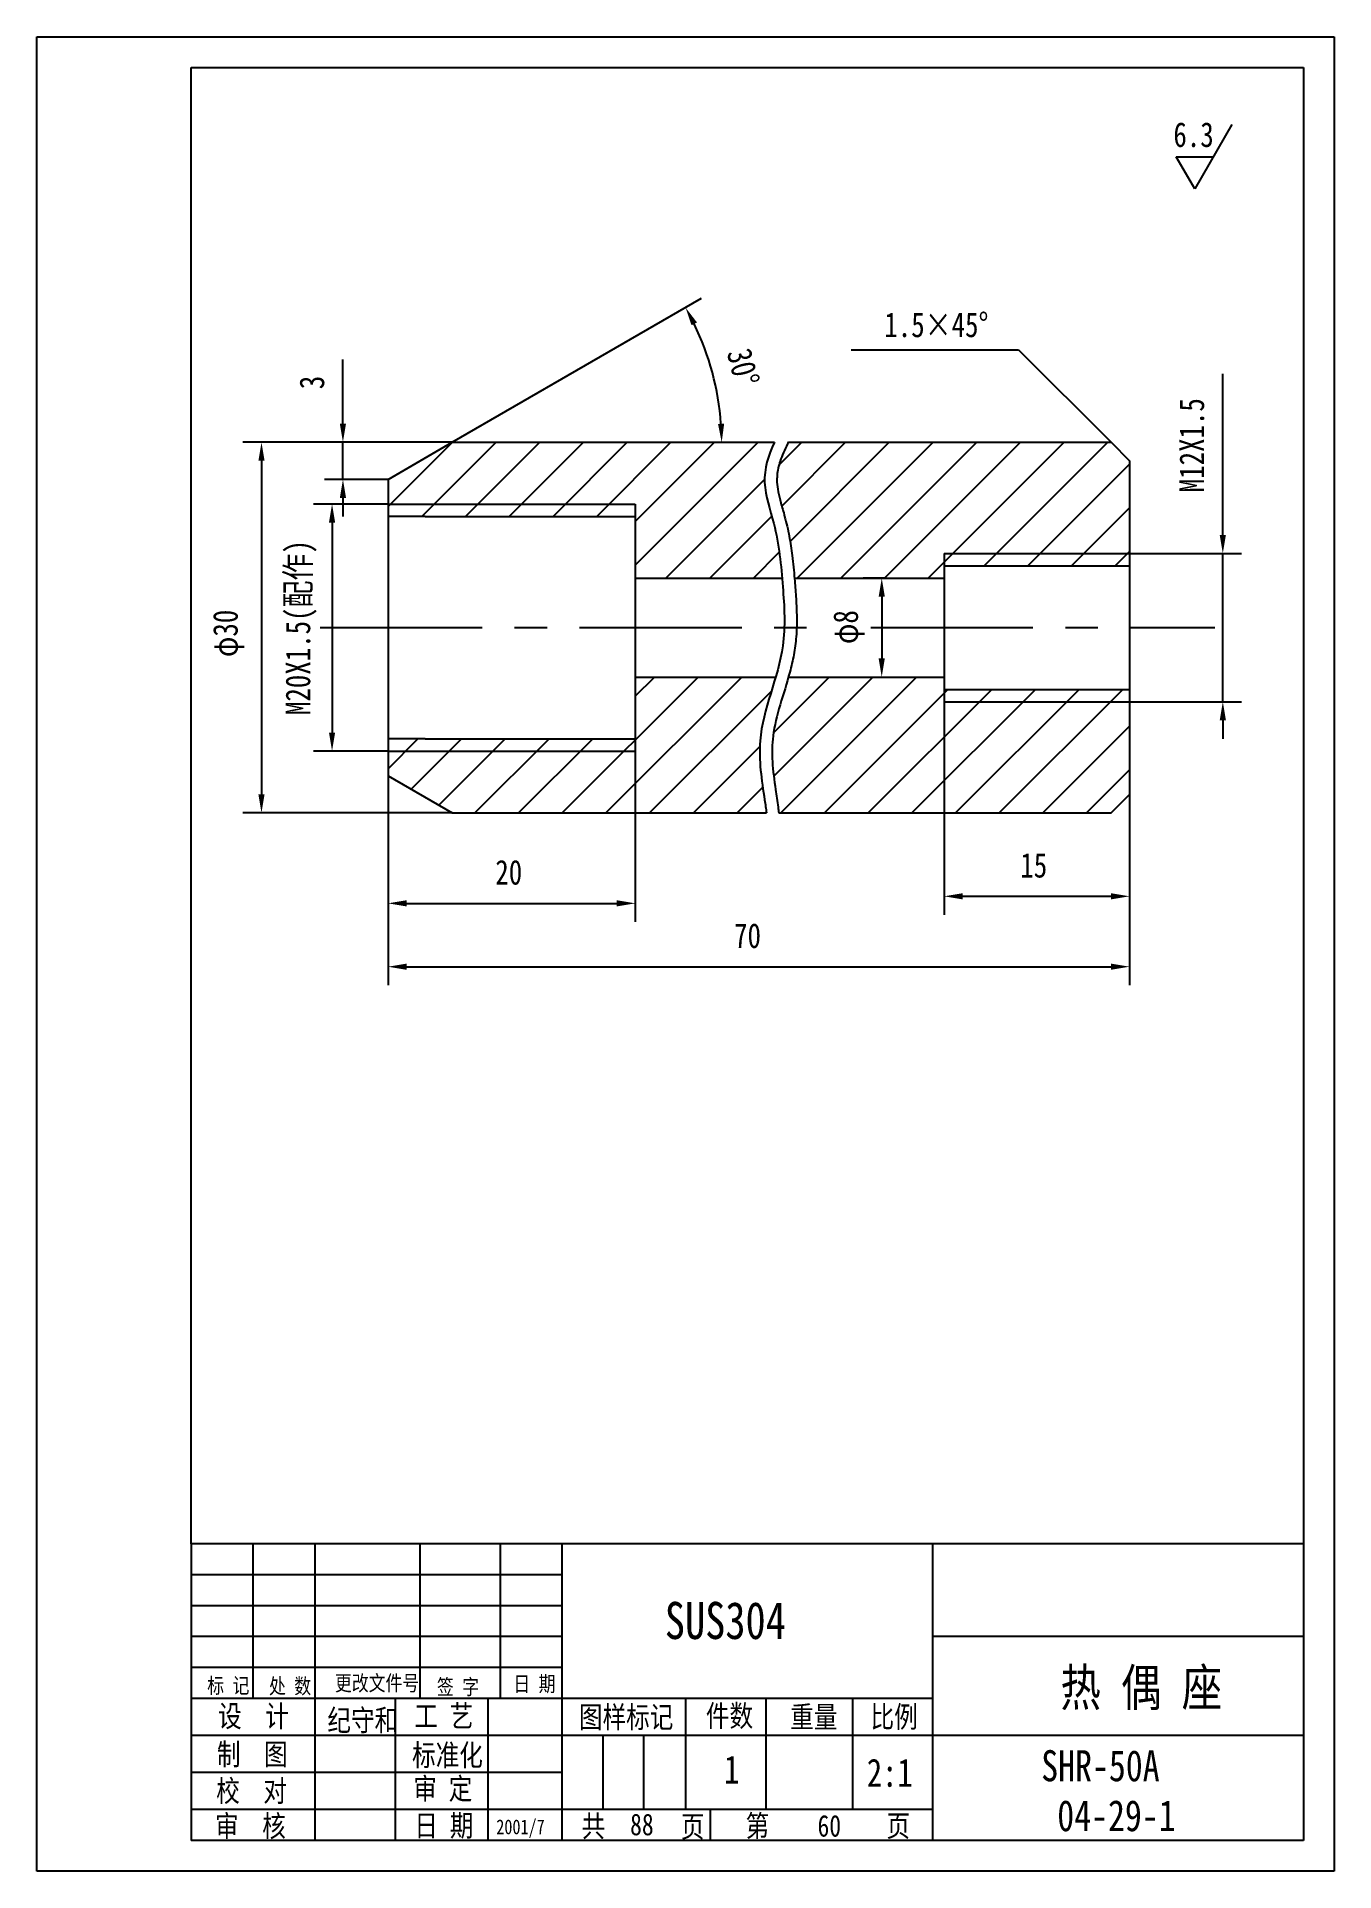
# Model space of a CAD drawing. Extents: x 396 to 501, y 212 to 360.
import ezdxf

# ---------------------------------------------------------------- set-up
doc = ezdxf.new("R2010")
doc.units = 0
doc.header["$LTSCALE"] = 10.5
doc.header["$MEASUREMENT"] = 0
doc.linetypes.add('CENTER', pattern=[2, 1.25, -0.25, 0.25, -0.25])
doc.layers.get('0').update_dxf_attribs({"color": 2, "linetype": 'CONTINUOUS'})
doc.layers.get('DEFPOINTS').update_dxf_attribs({"linetype": 'CONTINUOUS'})
doc.layers.add('PART', color=3, linetype='CONTINUOUS')
doc.layers.add('SMPEN_THICK', color=7, linetype='CONTINUOUS')
doc.styles.add('HZDX', font='', dxfattribs={"width": 0.8, "height": 2})
doc.styles.get("Standard").update_dxf_attribs({"font": 'txt', "height": 3.75, "bigfont": 'hzfs'})
doc.styles.get('HZDX').set_extended_font_data('FangSong_GB2312')
doc.dimstyles.get("Standard").update_dxf_attribs({"dimtxt": 0.18, "dimasz": 0.18, "dimexe": 0.18, "dimexo": 0.0625, "dimgap": 0.09, "dimtad": 0, "dimtih": 1, "dimtoh": 1, "dimdec": 4, "dimzin": 0, "dimdsep": 46, "dimtxsty": 'Standard', "dimcen": 0.09, "dimadec": 0, "dimazin": 0, "dimtfac": 1, "dimtdec": 4, "dimtofl": 0, "dimtmove": 0, "dimatfit": 3, "dimfxl": 1, "dimtolj": 1, "dimtzin": 0, "dimarcsym": 0})

# ---------------------------------------------------------------- blocks, each defined once
blk = doc.blocks.new('*D4')
at = {"layer": 'DEFPOINTS', "color": 0, "transparency": 16777216}
for p in [(469.52, 312.2), (484.52, 312.2), (484.52, 290.45)]:
    blk.add_point(p, dxfattribs=at)
at = {"layer": 'SMPEN_THICK', "color": 2, "lineweight": -2, "transparency": 16777216}
for p, q in [((469.52, 312.2), (469.52, 288.95)), ((484.52, 312.2), (484.52, 288.95)), ((471.02, 290.45), (483.02, 290.45))]:
    blk.add_line(p, q, dxfattribs=at)
at = {"layer": 'SMPEN_THICK', "color": 2, "transparency": 16777216}
for points in [[(471.02, 290.7), (471.02, 290.2), (469.52, 290.45)], [(483.02, 290.7), (483.02, 290.2), (484.52, 290.45)]]:
    blk.add_solid(points, dxfattribs=at)
at = {"layer": 'SMPEN_THICK', "color": 2, "transparency": 16777216, "insert": (476.77, 292.95), "char_height": 2, "attachment_point": 5, "style": 'HZDX'}
blk.add_mtext('\\A1;15', dxfattribs=at)
blk = doc.blocks.new('*D5')
at = {"color": 2, "linetype": 'ByBlock', "transparency": 16777216}
for p, q in [((492.07, 319.7), (492.07, 332.73)), ((484.52, 318.2), (493.57, 318.2)), ((492.07, 306.2), (492.07, 318.2)), ((484.52, 306.2), (493.57, 306.2)), ((492.07, 304.7), (492.07, 303.2))]:
    blk.add_line(p, q, dxfattribs=at)
for points in [[(491.82, 319.7), (492.32, 319.7), (492.07, 318.2)], [(491.82, 304.7), (492.32, 304.7), (492.07, 306.2)]]:
    blk.add_solid(points, dxfattribs=at)
at = {"layer": 'DEFPOINTS', "color": 0, "linetype": 'ByBlock', "transparency": 16777216}
for p in [(484.52, 318.2), (484.52, 306.2), (492.07, 306.2)]:
    blk.add_point(p, dxfattribs=at)
at = {"color": 2, "linetype": 'ByBlock', "transparency": 16777216, "insert": (489.57, 326.96), "char_height": 2, "attachment_point": 5, "rotation": 90, "style": 'HZDX'}
blk.add_mtext('\\A1;M12X1.5', dxfattribs=at)
blk = doc.blocks.new('*D6')
at = {"layer": 'DEFPOINTS', "color": 0, "transparency": 16777216}
for p in [(429.92, 327.2), (414.28, 297.2), (429.75, 297.2)]:
    blk.add_point(p, dxfattribs=at)
at = {"layer": 'SMPEN_THICK', "color": 2, "lineweight": -2, "transparency": 16777216}
for p, q in [((429.92, 327.2), (412.78, 327.2)), ((414.28, 325.7), (414.28, 298.7)), ((429.75, 297.2), (412.78, 297.2))]:
    blk.add_line(p, q, dxfattribs=at)
at = {"layer": 'SMPEN_THICK', "color": 2, "transparency": 16777216}
for points in [[(414.03, 325.7), (414.53, 325.7), (414.28, 327.2)], [(414.03, 298.7), (414.53, 298.7), (414.28, 297.2)]]:
    blk.add_solid(points, dxfattribs=at)
at = {"layer": 'SMPEN_THICK', "color": 2, "transparency": 16777216, "insert": (411.63, 311.73), "char_height": 2, "attachment_point": 5, "rotation": 90, "style": 'HZDX'}
blk.add_mtext('\\A1;φ30', dxfattribs=at)
blk = doc.blocks.new('*D7')
at = {"layer": 'DEFPOINTS', "color": 0, "transparency": 16777216}
for p in [(424.52, 298.7), (484.52, 298.7), (484.52, 284.75)]:
    blk.add_point(p, dxfattribs=at)
at = {"layer": 'SMPEN_THICK', "color": 2, "lineweight": -2, "transparency": 16777216}
for p, q in [((424.52, 298.7), (424.52, 283.25)), ((484.52, 298.7), (484.52, 283.25)), ((426.02, 284.75), (483.02, 284.75))]:
    blk.add_line(p, q, dxfattribs=at)
at = {"layer": 'SMPEN_THICK', "color": 2, "transparency": 16777216}
for points in [[(426.02, 285), (426.02, 284.5), (424.52, 284.75)], [(483.02, 285), (483.02, 284.5), (484.52, 284.75)]]:
    blk.add_solid(points, dxfattribs=at)
at = {"layer": 'SMPEN_THICK', "color": 2, "transparency": 16777216, "insert": (453.61, 287.25), "char_height": 2, "attachment_point": 5, "style": 'HZDX'}
blk.add_mtext('\\A1;70', dxfattribs=at)
blk = doc.blocks.new('*D9')
at = {"layer": 'DEFPOINTS', "color": 0, "transparency": 16777216}
for p in [(444.52, 303.71), (424.52, 300.21), (444.52, 289.88)]:
    blk.add_point(p, dxfattribs=at)
at = {"layer": 'SMPEN_THICK', "color": 2, "lineweight": -2, "transparency": 16777216}
for p, q in [((444.52, 303.71), (444.52, 288.38)), ((424.52, 300.21), (424.52, 288.38)), ((426.02, 289.88), (443.02, 289.88))]:
    blk.add_line(p, q, dxfattribs=at)
at = {"layer": 'SMPEN_THICK', "color": 2, "transparency": 16777216}
for points in [[(426.02, 290.13), (426.02, 289.63), (424.52, 289.88)], [(443.02, 290.13), (443.02, 289.63), (444.52, 289.88)]]:
    blk.add_solid(points, dxfattribs=at)
at = {"layer": 'SMPEN_THICK', "color": 2, "transparency": 16777216, "insert": (434.29, 292.38), "char_height": 2, "attachment_point": 5, "style": 'HZDX'}
blk.add_mtext('\\A1;20', dxfattribs=at)
blk = doc.blocks.new('*D10')
at = {"color": 2, "linetype": 'ByBlock', "transparency": 16777216}
for p, q in [((424.52, 322.2), (418.49, 322.2)), ((419.99, 320.7), (419.99, 303.7)), ((424.52, 302.2), (418.49, 302.2))]:
    blk.add_line(p, q, dxfattribs=at)
for points in [[(419.74, 320.7), (420.24, 320.7), (419.99, 322.2)], [(419.74, 303.7), (420.24, 303.7), (419.99, 302.2)]]:
    blk.add_solid(points, dxfattribs=at)
at = {"layer": 'DEFPOINTS', "color": 0, "linetype": 'ByBlock', "transparency": 16777216}
for p in [(424.52, 322.2), (419.99, 302.2), (424.52, 302.2)]:
    blk.add_point(p, dxfattribs=at)
at = {"color": 2, "linetype": 'ByBlock', "transparency": 16777216, "insert": (417.49, 312.2), "char_height": 2, "attachment_point": 5, "rotation": 90, "style": 'HZDX'}
blk.add_mtext('\\A1;M20X1.5(配作)', dxfattribs=at)
blk = doc.blocks.new('*D11')
at = {"color": 2, "linetype": 'ByBlock', "transparency": 16777216}
for p, q in [((464.69, 316.2), (462.97, 316.2)), ((464.47, 314.7), (464.47, 309.7)), ((463.76, 308.2), (465.97, 308.2))]:
    blk.add_line(p, q, dxfattribs=at)
for points in [[(464.22, 314.7), (464.72, 314.7), (464.47, 316.2)], [(464.22, 309.7), (464.72, 309.7), (464.47, 308.2)]]:
    blk.add_solid(points, dxfattribs=at)
at = {"layer": 'DEFPOINTS', "color": 0, "linetype": 'ByBlock', "transparency": 16777216}
for p in [(464.69, 316.2), (463.76, 308.2), (464.47, 308.2)]:
    blk.add_point(p, dxfattribs=at)
at = {"color": 2, "linetype": 'ByBlock', "transparency": 16777216, "insert": (461.82, 312.24), "char_height": 2, "attachment_point": 5, "rotation": 90, "style": 'HZDX'}
blk.add_mtext('\\A1;φ8', dxfattribs=at)
blk = doc.blocks.new('*D12')
at = {"layer": 'DEFPOINTS', "color": 0, "transparency": 16777216}
for p in [(429.71, 327.2), (420.87, 324.2), (424.52, 324.2)]:
    blk.add_point(p, dxfattribs=at)
at = {"layer": 'SMPEN_THICK', "color": 2, "lineweight": -2, "transparency": 16777216}
for p, q in [((420.87, 328.7), (420.87, 333.89)), ((429.71, 327.2), (419.37, 327.2)), ((420.87, 324.2), (420.87, 327.2)), ((424.52, 324.2), (419.37, 324.2)), ((420.87, 322.7), (420.87, 321.2))]:
    blk.add_line(p, q, dxfattribs=at)
at = {"layer": 'SMPEN_THICK', "color": 2, "transparency": 16777216}
for points in [[(420.62, 328.7), (421.12, 328.7), (420.87, 327.2)], [(420.62, 322.7), (421.12, 322.7), (420.87, 324.2)]]:
    blk.add_solid(points, dxfattribs=at)
at = {"layer": 'SMPEN_THICK', "color": 2, "transparency": 16777216, "insert": (418.37, 332.04), "char_height": 2, "attachment_point": 5, "rotation": 90, "style": 'HZDX'}
blk.add_mtext('\\A1;3', dxfattribs=at)
blk = doc.blocks.new('*D13')
at = {"layer": 'DEFPOINTS', "color": 0, "transparency": 16777216}
for p in [(450.2, 334.66), (429.71, 327.2), (429.71, 327.2), (455.79, 327.2), (424.52, 324.2)]:
    blk.add_point(p, dxfattribs=at)
at = {"layer": 'SMPEN_THICK', "color": 2, "lineweight": -2, "transparency": 16777216}
blk.add_line((429.71, 327.2), (449.89, 338.86), dxfattribs=at)
blk.add_arc((429.71, 327.2), 21.8, 3.9424, 26.087, dxfattribs=at)
at = {"layer": 'SMPEN_THICK', "color": 2, "transparency": 16777216}
for points in [[(449.08, 336.67), (449.52, 336.9), (448.59, 338.11)], [(451.72, 328.7), (451.22, 328.69), (451.52, 327.2)]]:
    blk.add_solid(points, dxfattribs=at)
at = {"layer": 'SMPEN_THICK', "color": 2, "transparency": 16777216, "insert": (453.25, 333.27), "char_height": 2, "attachment_point": 5, "rotation": 284.4618, "style": 'HZDX'}
blk.add_mtext('\\A1;30°', dxfattribs=at)

msp = doc.modelspace()

# ---------------------------------------------------------------- hatches: boundary and pattern name
at = {"layer": 'SMPEN_THICK'}
h = msp.add_hatch(dxfattribs=at)
h.set_pattern_fill('ANSI31', color=256, scale=20, style=0)
edge = h.paths.add_edge_path()
edge.add_spline(control_points=[(456.40583, 316.19709), (456.2795, 317.68674), (455.977, 320.2712), (454.62449, 323.99684), (455.2787, 326.12991), (455.79382, 327.19709)], knot_values=[3.262521892, 3.262521892, 3.262521892, 3.262521892, 7.749698557, 11.131628548, 14.613590145, 14.613590145, 14.613590145, 14.613590145], degree=3, periodic=0)
edge.add_line((455.79382, 327.19709), (429.71356, 327.19709))
edge.add_line((429.71356, 327.19709), (424.52356, 324.19709))
edge.add_line((424.52356, 324.19709), (424.52356, 322.19709))
edge.add_line((424.52356, 322.19709), (444.52356, 322.19709))
edge.add_line((444.52356, 322.19709), (444.52356, 316.19709))
edge.add_line((444.52356, 316.19709), (456.40583, 316.19709))
h.paths.add_polyline_path([(444.52356, 322.19709), (424.52356, 322.19709), (424.52356, 321.19709), (427.52356, 321.19709), (444.52356, 321.19709)], flags=16)
h.paths.add_polyline_path([(444.52356, 303.19709), (427.52356, 303.19709), (424.52356, 303.19709), (424.52356, 302.19709), (444.52356, 302.19709)], flags=16)
edge = h.paths.add_edge_path()
edge.add_spline(control_points=[(455.13555, 297.19709), (455.09948, 297.55059), (454.80982, 299.50217), (454.21647, 303.24416), (455.38303, 306.47564), (455.88259, 308.19709)], knot_values=[22.673989345, 22.673989345, 22.673989345, 22.673989345, 23.733060222, 28.515668232, 33.84275561, 33.84275561, 33.84275561, 33.84275561], degree=3, periodic=0)
edge.add_line((455.88259, 308.19709), (444.52356, 308.19709))
edge.add_line((444.52356, 308.19709), (444.52356, 302.19709))
edge.add_line((444.52356, 302.19709), (424.52356, 302.19709))
edge.add_line((424.52356, 302.19709), (424.52356, 300.19709))
edge.add_line((424.52356, 300.19709), (429.71356, 297.19709))
edge.add_line((429.71356, 297.19709), (455.13555, 297.19709))
edge = h.paths.add_edge_path()
edge.add_line((484.52356, 306.19709), (469.52356, 306.19709))
edge.add_line((469.52356, 306.19709), (469.52356, 308.19709))
edge.add_line((469.52356, 308.19709), (456.92279, 308.19709))
edge.add_spline(control_points=[(456.92279, 308.19709), (456.70419, 307.42092), (456.46276, 306.66917), (455.99807, 305.07782), (455.7854, 304.24602), (455.63006, 303.09064), (455.60351, 302.75084), (455.58746, 302.05138), (455.59724, 301.69467), (455.66689, 300.60523), (455.76756, 299.85342), (455.94973, 298.62047), (456.0257, 298.15593), (456.1079, 297.50926), (456.12569, 297.3544), (456.14045, 297.19709)], knot_values=[22.394263347, 22.394263347, 22.394263347, 22.394263347, 24.721965141, 24.721965141, 27.447517664, 27.447517664, 28.612527374, 28.612527374, 29.777537084, 29.777537084, 32.107556503, 32.107556503, 33.504821852, 33.504821852, 33.93565603, 33.93565603, 33.93565603, 33.93565603], degree=3, periodic=0)
edge.add_line((456.14045, 297.19709), (483.02356, 297.19709))
edge.add_line((483.02356, 297.19709), (484.52356, 298.69709))
edge.add_line((484.52356, 298.69709), (484.52356, 306.19709))
h.paths.add_polyline_path([(484.52356, 307.19709), (469.52356, 307.19709), (469.52356, 306.19709), (484.52356, 306.19709)], flags=17)
h.paths.add_polyline_path([(484.52356, 318.19709), (469.52356, 318.19709), (469.52356, 317.19709), (484.52356, 317.19709)], flags=16)
edge = h.paths.add_edge_path()
edge.add_line((484.52356, 325.69709), (483.02356, 327.19709))
edge.add_line((483.02356, 327.19709), (456.91508, 327.19709))
edge.add_spline(control_points=[(456.91508, 327.19709), (456.8933, 327.15609), (456.87182, 327.11517), (456.60405, 326.5986), (456.39971, 326.13313), (456.12443, 325.28365), (456.04015, 324.89718), (455.98996, 324.33612), (455.98527, 324.15553), (456.01409, 323.48029), (456.13643, 322.91855), (456.39836, 321.95254), (456.5087, 321.57945), (456.68561, 320.93073), (456.75379, 320.66208), (456.87551, 320.13097), (456.93035, 319.86613), (457.07945, 319.07383), (457.1583, 318.54862), (457.30044, 317.41287), (457.35865, 316.80341), (457.40937, 316.19709)], knot_values=[2.751324832, 2.751324832, 2.751324832, 2.751324832, 2.895008787, 2.895008787, 4.568325722, 4.568325722, 6.0392501, 6.0392501, 6.747090075, 6.747090075, 8.687944867, 8.687944867, 9.826789219, 9.826789219, 10.593961577, 10.593961577, 11.361133935, 11.361133935, 12.89547865, 12.89547865, 14.697274105, 14.697274105, 14.697274105, 14.697274105], degree=3, periodic=0)
edge.add_line((457.40937, 316.19709), (469.52356, 316.19709))
edge.add_line((469.52356, 316.19709), (469.52356, 318.19709))
edge.add_line((469.52356, 318.19709), (484.52356, 318.19709))
edge.add_line((484.52356, 318.19709), (484.52356, 325.69709))

# ---------------------------------------------------------------- linework, layer by layer
at = {"layer": 'PART', "linetype": 'Continuous'}
for p, q in [((396.09076, 360.02897), (501.09076, 360.02897)), ((501.09076, 360.02897), (501.09076, 211.52897)), ((413.59076, 238.02897), (413.59076, 225.52897)), ((418.59076, 238.02897), (418.59076, 214.02897)), ((427.09076, 238.02897), (427.09076, 225.52897)), ((433.59076, 238.02897), (433.59076, 225.52897)), ((438.59076, 238.02897), (438.59076, 214.02897)), ((468.59076, 238.02897), (468.59076, 214.02897)), ((498.59076, 230.52897), (468.59076, 230.52897)), ((425.09076, 225.52897), (425.09076, 214.02897)), ((432.59076, 225.52897), (432.59076, 214.02897)), ((448.59076, 225.52897), (448.59076, 216.52897)), ((455.09076, 225.52897), (455.09076, 216.52897)), ((462.09076, 225.52897), (462.09076, 216.52897)), ((441.89076, 222.52897), (441.89076, 216.52897)), ((445.19076, 222.52897), (445.19076, 216.52897)), ((498.59076, 222.52897), (468.59076, 222.52897)), ((450.59076, 216.52897), (450.59076, 214.02897)), ((501.09076, 211.52897), (396.09076, 211.52897))]:
    msp.add_line(p, q, dxfattribs=at)
at = {"layer": 'SMPEN_THICK', "color": 3}
msp.add_line((396.09076, 211.52897), (396.09076, 360.02897), dxfattribs=at)
at = {"layer": 'SMPEN_THICK', "color": 4}
for p, q in [((408.59076, 357.52897), (498.59076, 357.52897)), ((408.59076, 250.02897), (408.59076, 357.52897)), ((498.59076, 357.52897), (498.59076, 214.02897)), ((424.52356, 324.19709), (429.71356, 327.19709)), ((429.71356, 327.19709), (455.79382, 327.19709)), ((456.91508, 327.19709), (483.02356, 327.19709)), ((483.02356, 327.19709), (484.52356, 325.69709)), ((484.52356, 325.69709), (484.52356, 298.69709)), ((424.52356, 324.19709), (424.52356, 300.19709)), ((427.52356, 321.19709), (424.52356, 321.19709)), ((427.52356, 321.19709), (444.52356, 321.19709)), ((444.52356, 322.19709), (444.52356, 302.19709)), ((469.52356, 318.19709), (469.52356, 306.19709)), ((469.52356, 317.19709), (484.52356, 317.19709)), ((444.52356, 316.19709), (456.40583, 316.19709)), ((457.40937, 316.19709), (469.52356, 316.19709)), ((444.52356, 308.19709), (455.88259, 308.19709)), ((456.92279, 308.19709), (469.52356, 308.19709)), ((469.52356, 307.19709), (484.52356, 307.19709)), ((427.52356, 303.19709), (424.52356, 303.19709)), ((427.52356, 303.19709), (444.52356, 303.19709)), ((424.52356, 300.19709), (429.71356, 297.19709)), ((483.02356, 297.19709), (484.52356, 298.69709)), ((429.71356, 297.19709), (455.13555, 297.19709)), ((456.14045, 297.19709), (483.02356, 297.19709)), ((408.59076, 238.02897), (408.59076, 250.02897)), ((408.59076, 238.02897), (408.59076, 214.02897)), ((498.59076, 238.02897), (408.59076, 238.02897)), ((498.59076, 214.02897), (408.59076, 214.02897))]:
    msp.add_line(p, q, dxfattribs=at)
at = {"layer": 'SMPEN_THICK'}
for p, q in [((492.80621, 352.91272), (489.80621, 347.71657)), ((489.80621, 347.71657), (488.30621, 350.31464)), ((488.30621, 350.31464), (491.30621, 350.31464)), ((462.00436, 334.68692), (475.53373, 334.68692)), ((475.53373, 334.68692), (483.02356, 327.19709)), ((424.52356, 322.19709), (444.52356, 322.19709)), ((469.52356, 318.19709), (484.52356, 318.19709)), ((469.52356, 306.19709), (484.52356, 306.19709)), ((424.52356, 302.19709), (444.52356, 302.19709)), ((438.59076, 235.52897), (408.59076, 235.52897)), ((438.59076, 233.02897), (408.59076, 233.02897)), ((438.59076, 230.52897), (408.59076, 230.52897)), ((438.59076, 228.02897), (408.59076, 228.02897)), ((468.59076, 225.52897), (408.59076, 225.52897)), ((468.59076, 222.52897), (408.59076, 222.52897)), ((438.59076, 219.52897), (408.59076, 219.52897)), ((468.59076, 216.52897), (408.59076, 216.52897))]:
    msp.add_line(p, q, dxfattribs=at)
at = {"layer": 'SMPEN_THICK', "color": 3, "linetype": 'CENTER'}
for p, q in [((419.01689, 312.19709), (460.60314, 312.19709)), ((463.5778, 312.19709), (491.42577, 312.19709))]:
    msp.add_line(p, q, dxfattribs=at)
at = {"layer": 'SMPEN_THICK'}
for points, knots in [([(455.79382, 327.19709), (455.2787, 326.12991), (454.62449, 323.99684), (456.06045, 320.04134), (456.47737, 315.66048), (456.84928, 309.62753), (454.07879, 304.11244), (454.80982, 299.50217), (455.09948, 297.55059), (455.13555, 297.19709)], [3.262521892, 3.262521892, 3.262521892, 3.262521892, 6.744483489, 10.12641348, 15.313941174, 20.082438733, 28.001076722, 32.783684733, 33.84275561, 33.84275561, 33.84275561, 33.84275561]), ([(456.91508, 327.19709), (456.8933, 327.15609), (456.87182, 327.11517), (456.60405, 326.5986), (456.39971, 326.13313), (456.12443, 325.28365), (456.04015, 324.89718), (455.98996, 324.33612), (455.98527, 324.15553), (456.01409, 323.48029), (456.13643, 322.91855), (456.39836, 321.95254), (456.5087, 321.57945), (456.68561, 320.93073), (456.75379, 320.66208), (456.87551, 320.13097), (456.93035, 319.86613), (457.07945, 319.07383), (457.1583, 318.54862), (457.30209, 317.39971), (457.36114, 316.77727), (457.45267, 315.67639), (457.49, 315.19749), (457.55433, 314.22074), (457.57981, 313.72599), (457.60142, 312.64288), (457.59197, 312.05266), (457.50909, 310.97349), (457.44517, 310.48236), (457.26679, 309.52493), (457.15518, 309.05664), (456.78752, 307.67844), (456.49935, 306.79446), (455.99807, 305.07782), (455.7854, 304.24602), (455.63006, 303.09064), (455.60351, 302.75084), (455.58746, 302.05138), (455.59724, 301.69467), (455.66689, 300.60523), (455.76756, 299.85342), (455.94973, 298.62047), (456.0257, 298.15593), (456.1079, 297.50926), (456.12569, 297.3544), (456.14045, 297.19709)], [2.751324832, 2.751324832, 2.751324832, 2.751324832, 2.895008787, 2.895008787, 4.568325722, 4.568325722, 6.0392501, 6.0392501, 6.747090075, 6.747090075, 8.687944867, 8.687944867, 9.826789219, 9.826789219, 10.593961577, 10.593961577, 11.361133935, 11.361133935, 12.89547865, 12.89547865, 14.735916733, 14.735916733, 16.167657755, 16.167657755, 17.599398777, 17.599398777, 19.270860093, 19.270860093, 20.633636355, 20.633636355, 21.996412617, 21.996412617, 24.721965141, 24.721965141, 27.447517664, 27.447517664, 28.612527374, 28.612527374, 29.777537084, 29.777537084, 32.107556503, 32.107556503, 33.504821852, 33.504821852, 33.93565603, 33.93565603, 33.93565603, 33.93565603])]:
    msp.add_open_spline(points, degree=3, knots=knots, dxfattribs=at)

# ---------------------------------------------------------------- texts
at = {"layer": 'SMPEN_THICK', "style": 'HZDX', "width": 0.8}
for s, height, p in [('标 记', 1.25, (409.89018, 225.94079)), ('处 数', 1.25, (414.88832, 225.90076)), ('更改文件号', 1.25, (420.22584, 226.13937)), ('签 字', 1.25, (428.47623, 225.83211)), ('日 期', 1.25, (434.65846, 226.07791)), ('热 偶 座', 3, (478.93198, 224.90932)), ('设  计', 1.75, (410.7711, 223.21992)), ('纪守和', 1.75, (419.6101, 222.88024)), ('工 艺', 1.75, (426.64748, 223.22554)), ('图样标记', 1.75, (439.96979, 223.13933)), ('件数', 1.75, (450.24114, 223.24221)), ('重量', 1.75, (457.06382, 223.15074)), ('比例', 1.75, (463.56627, 223.16215)), ('制  图', 1.75, (410.67959, 220.12736)), ('标准化', 1.75, (426.46444, 220.05871)), ('SHR-50A', 2.515025, (477.3761, 218.81839)), ('1', 2.275, (451.7103, 218.63513)), ('2:1', 2.275, (463.26285, 218.37354)), ('校  对', 1.75, (410.6167, 217.1663)), ('审 定', 1.75, (426.56738, 217.34346)), ('04-29-1', 2.515025, (478.67479, 214.77823)), ('审  核', 1.75, (410.52518, 214.31955)), ('日 期', 1.75, (426.65133, 214.3587)), ('2001/7', 1.2, (433.28058, 214.52854)), ('共', 1.75, (440.18708, 214.31323)), ('88', 1.75, (444.10953, 214.4479)), ('页', 1.75, (448.2167, 214.27319)), ('第', 1.75, (453.45513, 214.33605)), ('60', 1.75, (459.27513, 214.33605)), ('页', 1.75, (464.85348, 214.33605))]:
    msp.add_text(s, height=height, dxfattribs=at).set_placement(p)
at = {"layer": 'SMPEN_THICK', "attachment_point": 1, "style": 'HZDX'}
for s, insert, char_height, width in [('6.3', (488.06947, 353.10261), 2, 3.3258), ('1.5×45%%d', (464.68059, 337.71004), 2, 12.3339), ('\\C256;SUS304', (446.91733, 233.33347), 3, 22.7609)]:
    msp.add_mtext(s, dxfattribs=dict(at, insert=insert, char_height=char_height, width=width))

# ---------------------------------------------------------------- dimensions: what is measured, and where the dimension line sits
at = {"layer": 'SMPEN_THICK'}
dim = msp.add_angular_dim_2l(base=(450.20038, 334.66162), line1=((429.71356, 327.19709), (455.79382, 327.19709)), line2=((424.52356, 324.19709), (429.71356, 327.19709)), dimstyle='Standard', override={"dimtxt": 5, "dimasz": 1.5, "dimexe": 1.5, "dimexo": 0, "dimgap": 1.5, "dimtad": 1, "dimtih": 0, "dimtoh": 0, "dimzin": 8, "dimtxsty": 'HZDX', "dimclrd": 2, "dimclre": 2, "dimclrt": 2, "dimtm": 0.115, "dimtfac": 0.66667, "dimtofl": 1, "dimatfit": 1, "dimtvp": 5, "dimtzin": 8}, dxfattribs=at)
dim.commit()
dim.dimension.update_dxf_attribs({"geometry": '*D13', "text_midpoint": (450.82701, 332.64238), "dimtype": 162})
dim = msp.add_linear_dim(base=(420.86874, 324.19709), p1=(429.71356, 327.19709), p2=(424.52356, 324.19709), angle=90, dimstyle='Standard', override={"dimtxt": 5, "dimasz": 1.5, "dimexe": 1.5, "dimexo": 0, "dimgap": 1.5, "dimtad": 1, "dimtih": 0, "dimtoh": 0, "dimzin": 8, "dimtxsty": 'HZDX', "dimclrd": 2, "dimclre": 2, "dimclrt": 2, "dimtm": 0.115, "dimtfac": 0.66667, "dimtofl": 1, "dimatfit": 1, "dimtvp": 5, "dimtzin": 8}, dxfattribs=at)
dim.commit()
dim.dimension.update_dxf_attribs({"geometry": '*D12', "text_midpoint": (420.86874, 332.04303), "dimtype": 160})
for base, p1, p2, text, picture, middle in [((492.07199, 306.19709), (484.52356, 318.19709), (484.52356, 306.19709), 'M<>X1.5', '*D5', (492.07199, 326.96375)), ((414.28458, 297.19709), (429.91549, 327.19709), (429.74701, 297.19709), 'φ<>', '*D6', (414.28458, 311.72721)), ((464.4702, 308.19709), (464.68951, 316.19709), (463.76058, 308.19709), 'φ<>', '*D11', (464.4702, 312.24367))]:
    dim = msp.add_linear_dim(base=base, p1=p1, p2=p2, angle=90, text=text, dimstyle='Standard', override={"dimtxt": 5, "dimasz": 1.5, "dimexe": 1.5, "dimexo": 0, "dimgap": 1.5, "dimtad": 1, "dimtih": 0, "dimtoh": 0, "dimzin": 8, "dimtxsty": 'HZDX', "dimclrd": 2, "dimclre": 2, "dimclrt": 2, "dimtm": 0.115, "dimtfac": 0.66667, "dimtofl": 1, "dimatfit": 1, "dimtvp": 5, "dimtzin": 8}, dxfattribs=at)
    dim.commit()
    dim.dimension.update_dxf_attribs({"geometry": picture, "text_midpoint": middle, "dimtype": 160})
at = {"layer": 'SMPEN_THICK', "color": 3, "linetype": 'CENTER'}
dim = msp.add_linear_dim(base=(419.99228, 302.19709), p1=(424.52356, 322.19709), p2=(424.52356, 302.19709), angle=90, text='M<>X1.5(配作)', dimstyle='Standard', override={"dimtxt": 5, "dimasz": 1.5, "dimexe": 1.5, "dimexo": 0, "dimgap": 1.5, "dimtad": 1, "dimtih": 0, "dimtoh": 0, "dimzin": 8, "dimtxsty": 'HZDX', "dimclrd": 2, "dimclre": 2, "dimclrt": 2, "dimtm": 0.115, "dimtfac": 0.66667, "dimtofl": 1, "dimatfit": 1, "dimtvp": 5, "dimtzin": 8}, dxfattribs=at)
dim.commit()
dim.dimension.update_dxf_attribs({"geometry": '*D10', "text_midpoint": (419.99228, 312.19709), "dimtype": 160})
at = {"layer": 'SMPEN_THICK'}
dim = msp.add_linear_dim(base=(484.52356, 290.44906), p1=(469.52356, 312.19709), p2=(484.52356, 312.19709), dimstyle='Standard', override={"dimtxt": 5, "dimasz": 1.5, "dimexe": 1.5, "dimexo": 0, "dimgap": 1.5, "dimtad": 1, "dimtih": 0, "dimtoh": 0, "dimzin": 8, "dimtxsty": 'HZDX', "dimclrd": 2, "dimclre": 2, "dimclrt": 2, "dimtm": 0.115, "dimtfac": 0.66667, "dimtofl": 1, "dimatfit": 1, "dimtvp": 5, "dimtzin": 8}, dxfattribs=at)
dim.commit()
dim.dimension.update_dxf_attribs({"geometry": '*D4', "text_midpoint": (476.76875, 290.44906), "dimtype": 160})
at = {"layer": 'SMPEN_THICK', "color": 4}
dim = msp.add_linear_dim(base=(444.52356, 289.87687), p1=(424.52356, 300.20865), p2=(444.52356, 303.70865), dimstyle='Standard', override={"dimtxt": 5, "dimasz": 1.5, "dimexe": 1.5, "dimexo": 0, "dimgap": 1.5, "dimtad": 1, "dimtih": 0, "dimtoh": 0, "dimzin": 8, "dimtxsty": 'HZDX', "dimclrd": 2, "dimclre": 2, "dimclrt": 2, "dimtm": 0.115, "dimtfac": 0.66667, "dimtofl": 1, "dimatfit": 1, "dimtvp": 5, "dimtzin": 8}, dxfattribs=at)
dim.commit()
dim.dimension.update_dxf_attribs({"geometry": '*D9', "text_midpoint": (434.29443, 289.87687), "dimtype": 160})
at = {"layer": 'SMPEN_THICK'}
dim = msp.add_linear_dim(base=(484.52356, 284.75163), p1=(424.52356, 298.69709), p2=(484.52356, 298.69709), text='70', dimstyle='Standard', override={"dimtxt": 5, "dimasz": 1.5, "dimexe": 1.5, "dimexo": 0, "dimgap": 1.5, "dimtad": 1, "dimtih": 0, "dimtoh": 0, "dimzin": 8, "dimtxsty": 'HZDX', "dimclrd": 2, "dimclre": 2, "dimclrt": 2, "dimtm": 0.115, "dimtfac": 0.66667, "dimtofl": 1, "dimatfit": 1, "dimtvp": 5, "dimtzin": 8}, dxfattribs=at)
dim.commit()
dim.dimension.update_dxf_attribs({"geometry": '*D7', "text_midpoint": (453.61353, 284.75163), "dimtype": 160})

doc.saveas('drawing.dxf')
